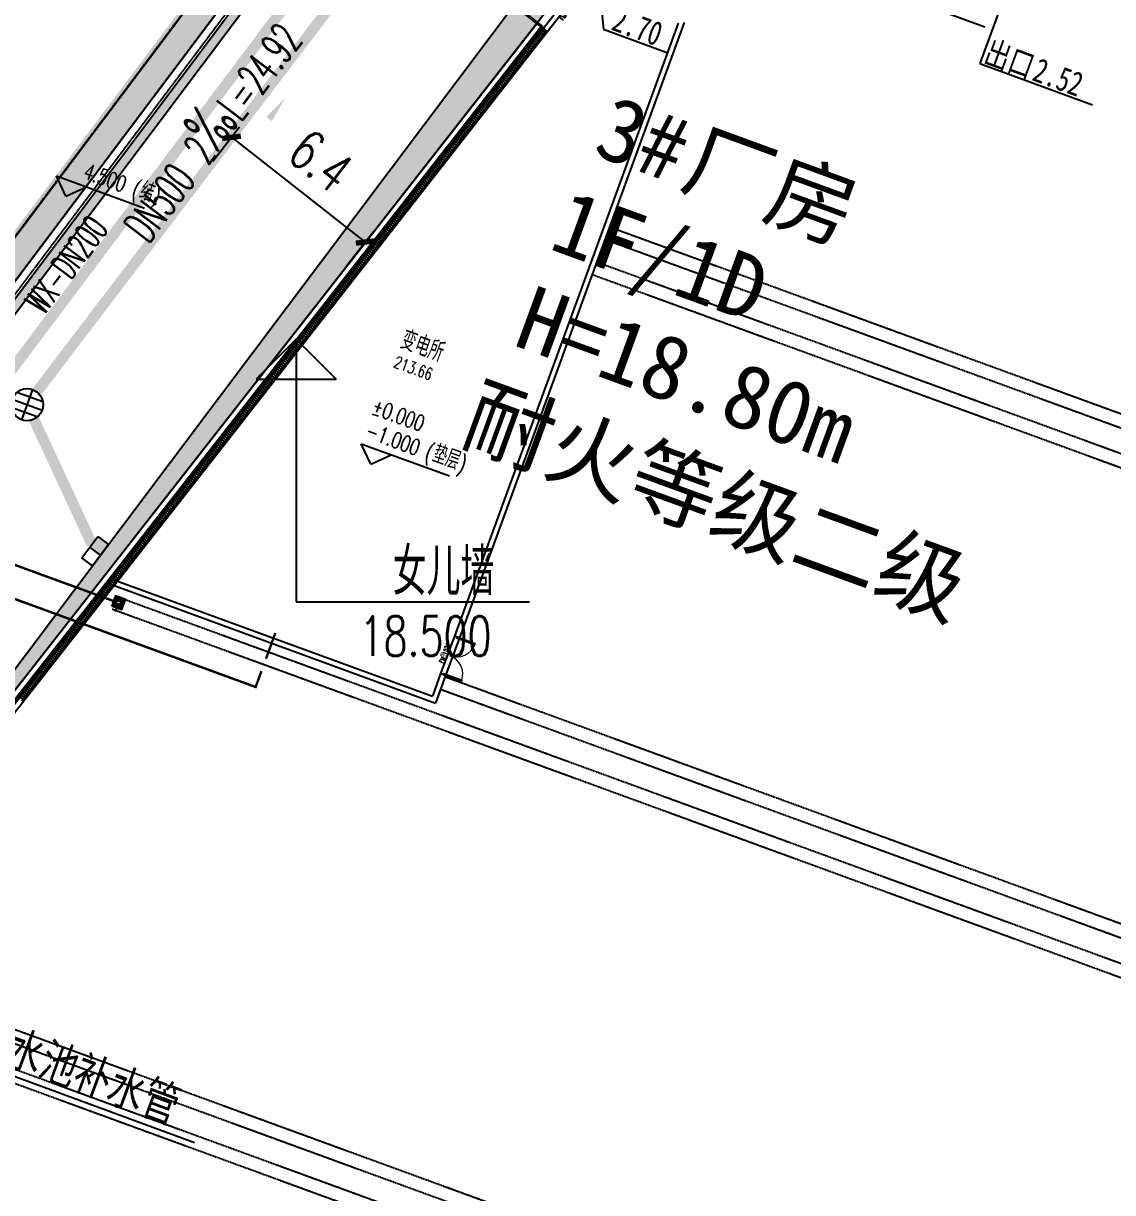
# Model space of a CAD drawing. Extents: x -111898 to 889894, y -2 to 1194865.
# Drawn here: x 492134 to 532958, y 818971 to 862792 of the extents above; entities that cross this region are included whole.
import ezdxf

# ---------------------------------------------------------------- set-up
doc = ezdxf.new("R2010")
doc.units = 0
doc.header["$LTSCALE"] = 10
doc.header["$MEASUREMENT"] = 0
for name, pattern in [('10平面$0$DASH', [0.35, 0.25, -0.1]), ('CENTER', [50.8, 31.75, -6.35, 6.35, -6.35]), ('DASH', [0.35, 0.25, -0.1])]:
    doc.linetypes.add(name, pattern=pattern)
doc.layers.get('Defpoints').update_dxf_attribs({"color": 210})
for name, color, linetype in [('0-WALL', 252, 'Continuous'), ('1-单体雨水', 131, 'Continuous'), ('10平面$0$10平面$0$WINDOW_TEXT', 7, 'Continuous'), ('10平面$0$99平面图例外参$0$A-HATCH-2', 251, 'Continuous'), ('10平面$0$A-LIN-V', 9, 'Continuous'), ('DIM_雨水', 4, 'Continuous'), ('Gps-ZF雨水', 4, 'TG_Y'), ('TEXT_消防', 1, 'Continuous'), ('TEXT_给水', 3, 'Continuous'), ('TEXT_雨水', 4, 'Continuous'), ('TWT_雨水口', 4, 'Continuous'), ('WALL', 252, 'Continuous'), ('WELL_雨水', 4, 'Continuous'), ('污水标高', 2, 'Continuous')]:
    doc.layers.add(name, color=color, linetype=linetype)
doc.layers.add('GPS-ZF消防', color=1, linetype='TG_X', lineweight=60)
doc.layers.add('LG-ZF雨水', color=4, linetype='Continuous', lineweight=60)
doc.styles.add('-宋体', font='', dxfattribs={"width": 0.75})
doc.styles.add('10平面$0$10平面$0$_TCH_WINDOW', font='SIMPLEX', dxfattribs={"height": 3.5, "bigfont": 'GBCBIG'})
doc.styles.add('10平面$0$A-AREA', font='SIMPLEX', dxfattribs={"bigfont": 'GBCBIG'})
doc.styles.add('10平面$0$A-STANDARD', font='SIMPLEX', dxfattribs={"bigfont": 'GBCBIG'})
doc.styles.add('_TCH_DIM_T3', font='SIMPLEX', dxfattribs={"width": 0.705882, "bigfont": 'GBCBIG'})
doc.styles.add('_TWT_PIPEDN', font='SIMPLEX', dxfattribs={"width": 0.6, "height": 3, "bigfont": 'HZTXT'})
doc.styles.add('A-STANDARD', font='SIMPLEX', dxfattribs={"bigfont": 'GBCBIG'})
doc.styles.add('TG_LINETYPE', font='SIMPLEX', dxfattribs={"width": 0.8, "height": 3.5, "bigfont": 'HZTXT'})
doc.styles.add('黑体', font='', dxfattribs={"height": 12})
doc.styles.get('-宋体').set_extended_font_data('SimSun')
doc.styles.get('黑体').set_extended_font_data('SimHei')
doc.linetypes.add('TG_WX', pattern='A,3,-0.6,["WX",TG_LINETYPE,S=0.1,R=0,X=-0.52,Y=-0.15],0', length=3.6)
doc.linetypes.add('TG_X', pattern='A,5,-0.3,["X",TG_LINETYPE,S=0.1,R=0,X=-0.23,Y=-0.15],0', length=5.3)
doc.linetypes.add('TG_Y', pattern='A,2,-0.3,["Y",TG_LINETYPE,S=0.1,R=0,X=-0.25,Y=-0.15],0', length=2.3)
doc.dimstyles.new('_TCH_ARCH&&500', dxfattribs={"dimtxt": 1487.5, "dimasz": 500, "dimexe": 500, "dimexo": 500, "dimgap": 631.25, "dimtad": 1, "dimdec": 1, "dimlfac": 0.001, "dimzin": 0, "dimdsep": 46, "dimtxsty": '_TCH_DIM_T3', "dimblk": 'ARCHTICK', "dimcen": 0.09, "dimclrt": 7, "dimazin": 2, "dimtfac": 1, "dimtdec": 1, "dimtix": 1, "dimtmove": 2, "dimatfit": 3, "dimfxl": 0, "dimtolj": 1, "dimtzin": 0, "dimarcsym": 0})
pattern_1 = [(359.79974, (-824318.4, 704905.5), (1605.5824, 1594.398), [240, -48, 64, -48, 240, -960]), (359.79974, (-824398.3, 704953.8), (1605.5824, 1594.398), [160, -120, 240, -120, 160, -800]), (359.79974, (-823836, 705591.9), (1605.5824, 1594.398), [200, -80, 200, -1120]), (359.79974, (-824634.9, 705914.7), (1605.5824, 1594.398), [80, -160, 80, -1280]), (89.79974, (-824474.9, 705914.1), (-1594.398, 1605.5824), [144, -1456]), (89.79974, (-823998.3, 704952.4), (-1594.398, 1605.5824), [160, -1440]), (89.79974, (-823596, 705591), (-1594.398, 1605.5824), [160, -1440]), (44.79974, (-823790.3, 704935.7), (5.5922, 1599.9902), [160, -2102.7417]), (134.79974, (-824206.3, 704937.2), (-1599.9902, 5.5922), [160, -2102.7417]), (63.23469, (-823838.3, 704943.9), (5.5922, 1599.99023), [160, -3417.7088]), (75.7635, (-823918.27, 704952.15), (5.59221, 1599.99023), [160, -6436.969]), (75.7635, (-823516.03, 705590.75), (5.59221, 1599.99023), [128, -6468.969]), (75.7635, (-824442.9, 705914), (5.59221, 1599.99023), [112, -6484.969]), (103.835987, (-824078.27, 704952.7), (5.59221, 1599.99023), [160, -6436.969]), (103.835987, (-823676.03, 705591.3), (5.59221, 1599.99023), [128, -6468.969]), (103.835987, (-824506.9, 705914.2), (5.59221, 1599.99023), [112, -6484.969]), (116.364795, (-824158.3, 704945), (5.5922, 1599.99023), [160, -3417.7069])]

# ---------------------------------------------------------------- blocks, each defined once
blk = doc.blocks.new('10平面$0$10平面$0$$DorLib2D$00000002')
for p, q in [((-0.5, 0), (-0.5, 0.4875)), ((-0.475, 0.4875), (-0.5, 0.4875)), ((-0.475, 0), (-0.475, 0.4875)), ((0.475, 0), (0.475, 0.4875)), ((0.475, 0.4875), (0.5, 0.4875)), ((0.5, 0), (0.5, 0.4875)), ((-0.5, 0), (-0.475, 0)), ((0.5, 0), (0.475, 0))]:
    blk.add_line(p, q)
at = {"lineweight": 13}
for centre, start, end in [((-0.4875, 0), 0, 88.53072), ((0.4875, 0), 91.46928, 180)]:
    blk.add_arc(centre, 0.4875, start, end, dxfattribs=at)
blk = doc.blocks.new('10平面$0$99平面图例外参$0$$LinePat$填挖边坡')
at = {"color": 0}
for p, q in [((0, 0), (0, -1500)), ((300, 0), (300, -600))]:
    blk.add_line(p, q, dxfattribs=at)
at = {"layer": 'Defpoints', "color": 0}
blk.add_point((600, 0), dxfattribs=at)
blk = doc.blocks.new('$TwtSys$00000424')
for p, q in [((-500, 250), (500, 250)), ((-500, -250), (-500, 250)), ((0, -250), (0, 250)), ((500, 250), (500, -250)), ((500, -250), (-500, -250))]:
    blk.add_line(p, q)
blk.add_solid([(0, 250), (500, 250), (0, -250), (500, -250)])
blk = doc.blocks.new('$TWTSYS$00000375')
for p, q in [((0, 0.5, 0), (0, -0.5, 0)), ((-0.5, 0, 0), (0.5, 0, 0)), ((0.433, 0.25, 0), (-0.433, 0.25, 0)), ((0.433, -0.25, 0), (-0.433, -0.25, 0))]:
    blk.add_line(p, q)
blk.add_circle((0, 0, 0), 0.5)
blk = doc.blocks.new('_ArchTick')
at = {"color": 0, "linetype": 'ByBlock', "const_width": 0.4}
blk.add_lwpolyline([(-0.5, -0.5), (0.5, 0.5)], dxfattribs=at)
blk = doc.blocks.new('*D8445')
at = {"layer": 'Defpoints', "color": 0, "transparency": 16777216}
for p in [(498923, 857233), (504948, 854597), (503939, 853308)]:
    blk.add_point(p, dxfattribs=at)
at = {"layer": '污水标高', "color": 0, "lineweight": -2, "transparency": 16777216}
for p, q in [((499231, 857627), (500240, 858916)), ((499932, 858522), (504948, 854597)), ((504247, 853701), (505256, 854991))]:
    blk.add_line(p, q, dxfattribs=at)
at = {"layer": '污水标高', "color": 0, "lineweight": -2, "transparency": 16777216, "xscale": 500, "yscale": 500, "zscale": 500}
for p, rotation in [((499932, 858522), 141.9534087689729), ((504948, 854597), 321.9534087689729)]:
    blk.add_blockref('_ArchTick', p, dxfattribs=dict(at, rotation=rotation))
at = {"layer": '污水标高', "color": 7, "transparency": 16777216, "insert": (503288, 857642), "char_height": 1487.5, "attachment_point": 5, "rotation": 321.9534, "style": '_TCH_DIM_T3'}
blk.add_mtext('\\A1;6.4', dxfattribs=at)

msp = doc.modelspace()

# ---------------------------------------------------------------- hatches: boundary and pattern name
at = {"layer": '0-WALL'}
h = msp.add_hatch(dxfattribs=at)
h.set_pattern_fill('草坪或沼泽', color=8, scale=400, angle=-0.200257)
h.set_pattern_definition(pattern_1)
h.paths.add_polyline_path([(696130.98, 804098.61), (669562.33, 731379.54), (607880.43, 745535.24), (522571.73, 770781.34), (445339.53, 792957.04), (609790.27, 1011755.57), (618487.23, 1023194.24), (653205.56, 1069507.99), (721439.16, 1038957.87), (738262.84, 1027590.63), (761400.89, 1017231.07), (768403.04, 1001909.04), (737294.43, 916764), (736355.16, 917107.18), (742257.75, 933262.65), (741788.31, 933434.17), (745346.31, 941716.12), (767322.91, 1001866.69), (760648.1, 1016472.46), (737774.94, 1026713.42), (720951.27, 1038080.66), (653526.34, 1068268.72), (619285.33, 1022591.71), (610587.99, 1011152.54), (447011.62, 793517.34), (522851.61, 771741.38), (608134.4, 746502.95), (668925.9, 732551.6), (695191.71, 804441.78)])
h.paths.add_polyline_path([(702359.45, 821146.08), (701420.18, 821489.25), (703324.3, 826702.56), (702855.23, 826873.89), (706411.93, 835156.24), (730109.53, 900012.74), (731048.81, 899669.57)])
h = msp.add_hatch(dxfattribs=at)
h.set_pattern_fill('草坪或沼泽', color=8, scale=400, angle=-0.200257)
h.set_pattern_definition([(359.79974, (-824318.4, 704905.5), (1605.5824, 1594.398), [240, -48, 64, -48, 240, -960]), (359.79974, (-824398.3, 704953.8), (1605.5824, 1594.398), [160, -120, 240, -120, 160, -800]), (359.79974, (-823836, 705591.9), (1605.5824, 1594.398), [200, -80, 200, -1120]), (359.79974, (-824634.9, 705914.7), (1605.5824, 1594.398), [80, -160, 80, -1280]), (89.79974, (-824474.9, 705914.1), (-1594.398, 1605.5824), [144, -1456]), (89.79974, (-823998.3, 704952.4), (-1594.398, 1605.5824), [160, -1440]), (89.79974, (-823596, 705591), (-1594.398, 1605.5824), [160, -1440]), (44.79974, (-823790.3, 704935.7), (5.5922, 1599.9902), [160, -2102.7417]), (134.79974, (-824206.3, 704937.2), (-1599.9902, 5.5922), [160, -2102.7417]), (63.23469, (-823838.3, 704943.9), (5.5922, 1599.99023), [160, -3417.7088]), (75.7635, (-823918.27, 704952.15), (5.59221, 1599.99023), [160, -6436.969]), (75.7635, (-823516.03, 705590.75), (5.59221, 1599.99023), [128, -6468.969]), (75.7635, (-824442.9, 705914), (5.59221, 1599.99023), [112, -6484.969]), (103.835987, (-824078.27, 704952.7), (5.59221, 1599.99023), [160, -6436.969]), (103.835987, (-823676.03, 705591.3), (5.59221, 1599.99023), [128, -6468.969]), (103.835987, (-824506.9, 705914.2), (5.59221, 1599.99023), [112, -6484.969]), (116.364795, (-824158.3, 704945), (5.5922, 1599.99023), [160, -3417.7069])])
edge = h.paths.add_edge_path()
edge.add_line((741503.08, 933538.38), (741712.87, 934018.57))
edge.add_line((741712.87, 934018.57), (745060.96, 941812.89))
edge.add_line((745060.96, 941812.89), (766890.86, 1001849.76))
edge.add_line((766890.86, 1001849.76), (760346.98, 1016169.02))
edge.add_line((760346.98, 1016169.02), (737579.78, 1026362.54))
edge.add_line((737579.78, 1026362.54), (720756.11, 1037729.77))
edge.add_line((720756.11, 1037729.77), (653654.65, 1067773.01))
edge.add_line((653654.65, 1067773.01), (467795.25, 820503.81))
edge.add_line((467795.25, 820503.81), (468143.58, 820404.89))
edge.add_line((468143.58, 820404.89), (647181.92, 1058601.18))
edge.add_line((647181.92, 1058601.18), (648464.56, 1058132.56))
edge.add_line((648464.56, 1058132.56), (650350.23, 1063296.8))
edge.add_line((650350.23, 1063296.8), (720796.15, 1037558.69))
edge.add_line((720796.15, 1037558.69), (718909.6, 1032395.07))
edge.add_line((718909.6, 1032395.07), (725484.49, 1029992.9))
edge.add_line((725484.49, 1029992.9), (726513.26, 1032808.65))
edge.add_line((726513.26, 1032808.65), (729331.07, 1031779.14))
edge.add_line((729331.07, 1031779.14), (728302.36, 1028963.46))
edge.add_line((728302.36, 1028963.46), (747084.56, 1022101.19))
edge.add_line((747084.56, 1022101.19), (755217.14, 1018452.95))
edge.add_arc((743028.5, 1006160.87), 17310.64, -14.619994, 45.242091, ccw=False)
edge.add_line((759778.64, 1001791.54), (760685.99, 1001458.08))
edge.add_line((760685.99, 1001458.08), (765094.65, 999847.31))
edge.add_line((765094.65, 999847.31), (740941.69, 933744.02))
edge.add_line((740941.69, 933744.02), (741503.08, 933538.38))
h = msp.add_hatch(dxfattribs=at)
h.set_pattern_fill('草坪或沼泽', color=8, scale=400, angle=-0.200257)
h.set_pattern_definition(pattern_1)
edge = h.paths.add_edge_path()
edge.add_line((481602.82, 821580.08), (483786.52, 827556.92))
edge.add_line((483786.52, 827556.92), (518798.61, 872295.32))
edge.add_line((518798.61, 872295.32), (549575.85, 861050.56))
edge.add_arc((546758.03, 862080.06), 3000, -20.069895, 67.412854)
edge.add_line((547910.29, 864849.95), (526186.22, 872786.84))
edge.add_arc((523125.16, 862708.1), 10533.33, 73.105702, 142.068996)
edge.add_line((514816.98, 869183.07), (499440.78, 848728.63))
edge.add_line((499440.78, 848728.63), (479588.08, 822316.18))
edge.add_line((479588.08, 822316.18), (481602.82, 821580.08))
at = {"layer": '1-单体雨水'}
msp.add_hatch(color=256, dxfattribs=at).paths.add_polyline_path([(500839.4, 837920.95), (500823.96, 837878.69), (500866.22, 837863.24)])
at = {"layer": 'Gps-ZF雨水'}
msp.add_hatch(color=256, dxfattribs=at).paths.add_polyline_path([(500839.4, 837920.95), (500881.67, 837905.51), (500866.22, 837863.24)])

# ---------------------------------------------------------------- linework, layer by layer
at = {"layer": '0-WALL'}
for p, q in [((653654.65, 1067773.01), (467795.25, 820503.81)), ((468143.58, 820404.89), (647181.92, 1058601.18)), ((502361.7, 850962.77), (500861.7, 849462.77)), ((502361.7, 850962.77), (503861.7, 849462.77)), ((502361.7, 850962.77), (502361.7, 841115.44)), ((500861.7, 849462.77), (503861.7, 849462.77)), ((502361.7, 841115.44), (511103.91, 841115.44))]:
    msp.add_line(p, q, dxfattribs=at)
at = {"layer": '0-WALL', "color": 1, "linetype": 'DASH', "ltscale": 3, "const_width": 300}
msp.add_lwpolyline([(768403.04, 1001909.04), (761400.89, 1017231.07), (738262.84, 1027590.63), (721439.16, 1038957.87), (653205.56, 1069507.99), (618487.23, 1023194.24), (609790.27, 1011755.57), (445339.53, 792957.04), (522571.73, 770781.34), (607880.43, 745535.24), (669562.33, 731379.54)], close=True, dxfattribs=at)
at = {"layer": '0-WALL', "linetype": 'CENTER', "ltscale": 0.2}
msp.add_lwpolyline([(768403.04, 1001909.04), (761400.89, 1017231.07), (738262.84, 1027590.63), (721439.16, 1038957.87), (653205.56, 1069507.99), (618487.23, 1023194.24), (609790.27, 1011755.57), (445339.53, 792957.04), (522571.73, 770781.34), (607880.43, 745535.24), (669562.33, 731379.54)], close=True, dxfattribs=at)
at = {"layer": '0-WALL', "linetype": 'DASH'}
for points in [[(691451.01, 794203.39), (668925.9, 732551.6), (608134.4, 746502.95), (522851.61, 771741.38), (447011.62, 793517.34), (610587.99, 1011152.54), (619285.33, 1022591.71), (653526.34, 1068268.72), (720951.27, 1038080.66), (737774.94, 1026713.42), (755564.15, 1018748.69), (760648.1, 1016472.46), (767322.91, 1001866.69), (745344.86, 941712.2), (741785.02, 933426.51)], [(691169.23, 794306.34), (668734.97, 732903.21), (608210.59, 746793.26), (522935.58, 772029.4), (447513.25, 793685.43), (610827.31, 1010971.63), (619524.76, 1022410.95), (653622.57, 1067896.93), (720804.9, 1037817.49), (737628.57, 1026450.26), (755441.56, 1018474.88), (760422.26, 1016244.88), (766998.88, 1001853.99), (745065.93, 941822.97), (741509.38, 933544.93)]]:
    msp.add_lwpolyline(points, dxfattribs=at)
at = {"layer": '0-WALL'}
for points in [[(607880.43, 745535.24), (522571.73, 770781.34), (445339.53, 792957.04), (609790.27, 1011755.57)], [(610587.99, 1011152.54), (447011.62, 793517.34), (522851.61, 771741.38), (608134.4, 746502.95)]]:
    msp.add_lwpolyline(points, dxfattribs=at)
msp.add_lwpolyline([(481602.82, 821580.08), (483786.52, 827556.92), (518798.61, 872295.32), (549575.85, 861050.56, 0.40140327), (547910.29, 864849.95), (526186.22, 872786.84, 0.31033266), (514816.98, 869183.07), (499440.78, 848728.63), (479588.08, 822316.18)], format="xyb", close=True, dxfattribs=at)
at = {"layer": '1-单体雨水', "const_width": 90}
for points in [[(495558.61, 841127.93), (488594.04, 843672.5)], [(500839.4, 837920.95), (489086.57, 842214.97)]]:
    msp.add_lwpolyline(points, dxfattribs=at)
at = {"layer": '10平面$0$A-LIN-V', "color": 8}
msp.add_line((484211.86, 827264.09), (511770.36, 862478.33), dxfattribs=at)
at = {"layer": 'Defpoints', "color": 7}
msp.add_lwpolyline([(495443.01, 840957.23), (495818.72, 840819.96), (495955.99, 841195.67), (495580.28, 841332.94)], close=True, dxfattribs=at)
at = {"layer": 'DIM_雨水'}
msp.add_lwpolyline([(500102.26, 857576.44, 0, 0, 0), (501949.66, 860004.43, 0, 266.67, 0), (501344.14, 859208.6, 0, 0, 0)], format="xyseb", dxfattribs=at)
at = {"layer": 'GPS-ZF消防', "linetype": 'TG_WX', "ltscale": 0.1, "const_width": 400}
msp.add_lwpolyline([(480552.68, 834979.92), (511073.01, 875584.48)], dxfattribs=at)
at = {"layer": 'Gps-ZF雨水', "ltscale": 0.1}
for points, const_width in [([(492636.2, 848979.18), (507006.31, 867844.76)], 400), ([(494707.49, 843263.53), (492525.54, 847957.79)], 400), ([(495648.02, 840935.56), (495579.39, 840747.71)], 90), ([(501225.1, 838976.61), (501577.25, 839940.48)], 90), ([(500839.4, 837920.95), (501056.6, 838515.44)], 90)]:
    msp.add_lwpolyline(points, dxfattribs=dict(at, const_width=const_width))
at = {"layer": 'LG-ZF雨水'}
for radius in [150, 120]:
    msp.add_circle((495699.5, 841076.45), radius, dxfattribs=at)
at = {"layer": 'TEXT_给水'}
msp.add_line((498543.76, 820840.87), (486154.08, 825393.68), dxfattribs=at)
at = {"layer": 'WALL', "color": 8}
for p, q in [((511612.53, 862601.17), (512845.14, 864176.19)), ((511770.03, 862477.91), (513055.04, 864119.88)), ((510998.14, 863082.66), (511770.36, 862478.33)), ((495307.05, 841928.29), (511534.1, 862663.21)), ((495333.3, 841907.75), (511560.35, 862642.66)), ((495359.55, 841887.2), (511586.6, 862622.12)), ((495385.8, 841866.66), (511612.85, 862601.58)), ((516677.15, 862796.5), (508286.58, 839831.29)), ((516899.32, 862821.8), (508474.44, 839762.66)), ((493728.91, 856310.18), (493371.25, 857079.65)), ((493371.25, 857079.65), (496677.49, 855871.68)), ((493728.91, 856310.18), (494498.38, 856667.84)), ((505152.83, 846267.57), (504795.17, 847037.04)), ((504795.17, 847037.04), (508101.41, 845829.07)), ((505152.83, 846267.57), (505922.3, 846625.23)), ((483946.36, 827411.61), (495307.05, 841928.29)), ((483975.86, 827395.22), (495333.3, 841907.75)), ((484005.36, 827378.83), (495359.55, 841887.2)), ((484034.86, 827362.44), (495385.8, 841866.66)), ((495460.59, 841962.23), (507462.97, 837577.04)), ((495331.01, 841796.64), (507582.19, 837320.55)), ((508286.58, 839831.29), (507771.82, 838422.39)), ((508474.44, 839762.66), (507959.68, 838353.75)), ((507771.82, 838422.39), (507462.97, 837577.04)), ((507959.68, 838353.75), (507582.19, 837320.55))]:
    msp.add_line(p, q, dxfattribs=at)
at = {"layer": 'WALL', "color": 8, "linetype": '10平面$0$DASH'}
for p, q in [((514102.5, 855166.82), (669927.78, 798234.48)), ((513930.92, 854697.19), (669756.2, 797764.84)), ((513622.03, 853851.75), (669447.31, 796919.4)), ((513450.44, 853382.11), (669275.72, 796449.76)), ((495627.23, 841315.73), (663287.34, 780059.41)), ((495455.64, 840846.1), (663115.75, 779589.78)), ((507942.54, 838306.84), (663767.82, 781374.49)), ((507770.95, 837837.2), (663596.23, 780904.85)), ((484593.88, 827726.91), (657607.85, 764514.5)), ((484422.3, 827257.27), (657436.26, 764044.87)), ((484113.41, 826411.83), (657127.37, 763199.42)), ((483941.82, 825942.19), (656955.78, 762729.79))]:
    msp.add_line(p, q, dxfattribs=at)
at = {"layer": 'WALL', "color": 8}
for points in [[(482924.03, 825196.28), (483786.52, 827556.92), (511375.46, 862787.43), (511600.68, 862611.06)], [(508474.44, 839762.66), (508286.58, 839831.29)], [(507959.68, 838353.75), (507771.82, 838422.39)]]:
    msp.add_lwpolyline(points, dxfattribs=at)
at = {"layer": '污水标高', "color": 2}
for p, q in [((531073.57, 869747.8), (527984.06, 861291.71)), ((513285.16, 868251.83), (513877.57, 862571.05)), ((523942.02, 864215.66), (528168.51, 862665.27)), ((513877.57, 862571.05), (516285.97, 861684.92)), ((527984.06, 861291.71), (532210.56, 859741.32))]:
    msp.add_line(p, q, dxfattribs=at)

# ---------------------------------------------------------------- block references
at = {"layer": '10平面$0$99平面图例外参$0$A-HATCH-2', "color": 8, "xscale": 0.1335601097542633, "yscale": 0.1333333333333333, "zscale": 0.1333333333333333, "rotation": 231.9534248527314}
for p in [(511622.2, 862289), (511671.59, 862352.11), (511720.98, 862415.22), (511770.36, 862478.33), (511276.48, 861847.25), (511325.87, 861910.36), (511375.26, 861973.46), (511424.65, 862036.57), (511474.04, 862099.68), (511523.42, 862162.79), (511572.81, 862225.89), (510930.77, 861405.49), (510980.16, 861468.6), (511029.54, 861531.71), (511078.93, 861594.82), (511128.32, 861657.92), (511177.71, 861721.03), (511227.1, 861784.14), (510585.05, 860963.74), (510634.44, 861026.84), (510683.83, 861089.95), (510733.22, 861153.06), (510782.6, 861216.17), (510831.99, 861279.28), (510881.38, 861342.38), (510288.72, 860585.09), (510338.11, 860648.2), (510387.5, 860711.3), (510436.89, 860774.41), (510486.28, 860837.52), (510535.66, 860900.63), (509943.01, 860143.33), (509992.4, 860206.44), (510041.78, 860269.55), (510091.17, 860332.66), (510140.56, 860395.76), (510189.95, 860458.87), (510239.34, 860521.98), (509597.29, 859701.58), (509646.68, 859764.68), (509696.07, 859827.79), (509745.46, 859890.9), (509794.84, 859954.01), (509844.23, 860017.12), (509893.62, 860080.22), (509251.58, 859259.82), (509300.96, 859322.93), (509350.35, 859386.04), (509399.74, 859449.14), (509449.13, 859512.25), (509498.52, 859575.36), (509547.9, 859638.47), (508905.86, 858818.07), (508955.25, 858881.17), (509004.64, 858944.28), (509054.02, 859007.39), (509103.41, 859070.5), (509152.8, 859133.61), (509202.19, 859196.71), (508560.14, 858376.31), (508609.53, 858439.42), (508658.92, 858502.53), (508708.31, 858565.63), (508757.7, 858628.74), (508807.08, 858691.85), (508856.47, 858754.96), (508214.43, 857934.55), (508263.82, 857997.66), (508313.2, 858060.77), (508362.59, 858123.88), (508411.98, 858186.99), (508461.37, 858250.09), (508510.76, 858313.2), (507868.71, 857492.8), (507918.1, 857555.91), (507967.49, 857619.01), (508016.88, 857682.12), (508066.26, 857745.23), (508115.65, 857808.34), (508165.04, 857871.45), (507523, 857051.04), (507572.38, 857114.15), (507621.77, 857177.26), (507671.16, 857240.37), (507720.55, 857303.47), (507769.94, 857366.58), (507819.32, 857429.69), (507177.28, 856609.29), (507226.67, 856672.39), (507276.06, 856735.5), (507325.44, 856798.61), (507374.83, 856861.72), (507424.22, 856924.83), (507473.61, 856987.93), (506831.56, 856167.53), (506880.95, 856230.64), (506930.34, 856293.75), (506979.73, 856356.86), (507029.12, 856419.96), (507078.5, 856483.07), (507127.89, 856546.18), (506485.85, 855725.78), (506535.24, 855788.88), (506584.62, 855851.99), (506634.01, 855915.1), (506683.4, 855978.21), (506732.79, 856041.32), (506782.18, 856104.42), (506140.13, 855284.02), (506189.52, 855347.13), (506238.91, 855410.24), (506288.3, 855473.34), (506337.68, 855536.45), (506387.07, 855599.56), (506436.46, 855662.67), (505794.42, 854842.26), (505843.8, 854905.37), (505893.19, 854968.48), (505942.58, 855031.59), (505991.97, 855094.7), (506041.36, 855157.8), (506090.74, 855220.91), (505448.7, 854400.51), (505498.09, 854463.62), (505547.48, 854526.72), (505596.86, 854589.83), (505646.25, 854652.94), (505695.64, 854716.05), (505745.03, 854779.16), (505102.98, 853958.75), (505152.37, 854021.86), (505201.76, 854084.97), (505251.15, 854148.08), (505300.54, 854211.18), (505349.92, 854274.29), (505399.31, 854337.4), (504757.27, 853517), (504806.66, 853580.11), (504856.04, 853643.21), (504905.43, 853706.32), (504954.82, 853769.43), (505004.21, 853832.54), (505053.6, 853895.64), (504411.55, 853075.24), (504460.94, 853138.35), (504510.33, 853201.46), (504559.72, 853264.57), (504609.1, 853327.67), (504658.49, 853390.78), (504707.88, 853453.89), (504115.22, 852696.59), (504164.61, 852759.7), (504214, 852822.81), (504263.39, 852885.92), (504312.78, 852949.03), (504362.16, 853012.13), (503769.51, 852254.84), (503818.89, 852317.95), (503868.28, 852381.05), (503917.67, 852444.16), (503967.06, 852507.27), (504016.45, 852570.38), (504065.83, 852633.49), (503423.79, 851813.08), (503473.18, 851876.19), (503522.57, 851939.3), (503571.95, 852002.41), (503621.34, 852065.51), (503670.73, 852128.62), (503720.12, 852191.73), (503078.07, 851371.33), (503127.46, 851434.43), (503176.85, 851497.54), (503226.24, 851560.65), (503275.63, 851623.76), (503325.01, 851686.87), (503374.4, 851749.97), (502732.36, 850929.57), (502781.75, 850992.68), (502831.13, 851055.79), (502880.52, 851118.89), (502929.91, 851182), (502979.3, 851245.11), (503028.69, 851308.22), (502386.64, 850487.82), (502436.03, 850550.92), (502485.42, 850614.03), (502534.81, 850677.14), (502584.19, 850740.25), (502633.58, 850803.35), (502682.97, 850866.46), (502040.93, 850046.06), (502090.31, 850109.17), (502139.7, 850172.28), (502189.09, 850235.38), (502238.48, 850298.49), (502287.87, 850361.6), (502337.25, 850424.71), (501695.21, 849604.3), (501744.6, 849667.41), (501793.99, 849730.52), (501843.37, 849793.63), (501892.76, 849856.74), (501942.15, 849919.84), (501991.54, 849982.95), (501349.49, 849162.55), (501398.88, 849225.66), (501448.27, 849288.76), (501497.66, 849351.87), (501547.05, 849414.98), (501596.43, 849478.09), (501645.82, 849541.2), (501003.78, 848720.79), (501053.17, 848783.9), (501102.55, 848847.01), (501151.94, 848910.12), (501201.33, 848973.22), (501250.72, 849036.33), (501300.11, 849099.44), (500658.06, 848279.04), (500707.45, 848342.14), (500756.84, 848405.25), (500806.23, 848468.36), (500855.61, 848531.47), (500905, 848594.58), (500954.39, 848657.68), (500312.35, 847837.28), (500361.73, 847900.39), (500411.12, 847963.5), (500460.51, 848026.6), (500509.9, 848089.71), (500559.29, 848152.82), (500608.67, 848215.93), (499966.63, 847395.53), (500016.02, 847458.63), (500065.41, 847521.74), (500114.79, 847584.85), (500164.18, 847647.96), (500213.57, 847711.07), (500262.96, 847774.17), (499620.91, 846953.77), (499670.3, 847016.88), (499719.69, 847079.99), (499769.08, 847143.09), (499818.47, 847206.2), (499867.85, 847269.31), (499917.24, 847332.42), (499275.2, 846512.01), (499324.59, 846575.12), (499373.97, 846638.23), (499423.36, 846701.34), (499472.75, 846764.45), (499522.14, 846827.55), (499571.53, 846890.66), (498929.48, 846070.26), (498978.87, 846133.37), (499028.26, 846196.47), (499077.65, 846259.58), (499127.03, 846322.69), (499176.42, 846385.8), (499225.81, 846448.91), (498583.77, 845628.5), (498633.15, 845691.61), (498682.54, 845754.72), (498731.93, 845817.83), (498781.32, 845880.93), (498830.71, 845944.04), (498880.09, 846007.15), (498238.05, 845186.75), (498287.44, 845249.85), (498336.83, 845312.96), (498386.21, 845376.07), (498435.6, 845439.18), (498484.99, 845502.29), (498534.38, 845565.39), (497941.72, 844808.1), (497991.11, 844871.21), (498040.5, 844934.32), (498089.89, 844997.42), (498139.27, 845060.53), (498188.66, 845123.64), (497596.01, 844366.34), (497645.39, 844429.45), (497694.78, 844492.56), (497744.17, 844555.67), (497793.56, 844618.78), (497842.95, 844681.88), (497892.33, 844744.99), (497250.29, 843924.59), (497299.68, 843987.7), (497349.07, 844050.8), (497398.45, 844113.91), (497447.84, 844177.02), (497497.23, 844240.13), (497546.62, 844303.24), (496904.57, 843482.83), (496953.96, 843545.94), (497003.35, 843609.05), (497052.74, 843672.16), (497102.13, 843735.26), (497151.51, 843798.37), (497200.9, 843861.48), (496558.86, 843041.08), (496608.25, 843104.18), (496657.63, 843167.29), (496707.02, 843230.4), (496756.41, 843293.51), (496805.8, 843356.62), (496855.19, 843419.72), (496213.14, 842599.32), (496262.53, 842662.43), (496311.92, 842725.54), (496361.31, 842788.64), (496410.69, 842851.75), (496460.08, 842914.86), (496509.47, 842977.97), (495867.43, 842157.57), (495916.81, 842220.67), (495966.2, 842283.78), (496015.59, 842346.89), (496064.98, 842410), (496114.37, 842473.1), (496163.75, 842536.21), (495521.71, 841715.81), (495571.1, 841778.92), (495620.49, 841842.03), (495669.87, 841905.13), (495719.26, 841968.24), (495768.65, 842031.35), (495818.04, 842094.46), (495175.99, 841274.05), (495225.38, 841337.16), (495274.77, 841400.27), (495324.16, 841463.38), (495373.55, 841526.49), (495422.93, 841589.59), (495472.32, 841652.7), (494830.28, 840832.3), (494879.67, 840895.41), (494929.05, 840958.51), (494978.44, 841021.62), (495027.83, 841084.73), (495077.22, 841147.84), (495126.61, 841210.95), (494484.56, 840390.54), (494533.95, 840453.65), (494583.34, 840516.76), (494632.73, 840579.87), (494682.11, 840642.97), (494731.5, 840706.08), (494780.89, 840769.19), (494138.85, 839948.79), (494188.23, 840011.89), (494237.62, 840075), (494287.01, 840138.11), (494336.4, 840201.22), (494385.79, 840264.33), (494435.17, 840327.43), (493793.13, 839507.03), (493842.52, 839570.14), (493891.91, 839633.25), (493941.29, 839696.35), (493990.68, 839759.46), (494040.07, 839822.57), (494089.46, 839885.68), (493447.41, 839065.28), (493496.8, 839128.38), (493546.19, 839191.49), (493595.58, 839254.6), (493644.97, 839317.71), (493694.35, 839380.82), (493743.74, 839443.92), (493101.7, 838623.52), (493151.09, 838686.63), (493200.47, 838749.74), (493249.86, 838812.84), (493299.25, 838875.95), (493348.64, 838939.06), (493398.03, 839002.17), (492755.98, 838181.76), (492805.37, 838244.87), (492854.76, 838307.98), (492904.15, 838371.09), (492953.53, 838434.2), (493002.92, 838497.3), (493052.31, 838560.41), (492410.27, 837740.01), (492459.65, 837803.12), (492509.04, 837866.22), (492558.43, 837929.33), (492607.82, 837992.44), (492657.21, 838055.55), (492706.59, 838118.66), (492163.33, 837424.47), (492212.71, 837487.58), (492262.1, 837550.68), (492311.49, 837613.79), (492360.88, 837676.9)]:
    msp.add_blockref('10平面$0$99平面图例外参$0$$LinePat$填挖边坡', p, dxfattribs=at)
at = {"layer": 'TWT_雨水口', "rotation": 53.06993780917369}
msp.add_blockref('$TwtSys$00000424', (494827, 843006.44), dxfattribs=at)
at = {"layer": 'WALL', "color": 8}
ref = msp.add_blockref('10平面$0$10平面$0$$DorLib2D$00000002', (512189.78, 863419.9), dxfattribs=dict(at, xscale=-2000, yscale=2000, zscale=100, rotation=51.9534248527309))
ref.add_attrib('A0', 'FM', (512361.64, 862892.9), dxfattribs={"layer": '10平面$0$10平面$0$WINDOW_TEXT', "height": 148.75, "rotation": 51.953392, "style": '10平面$0$10平面$0$_TCH_WINDOW', "width": 0.705882})
ref.add_attrib('A1', '甲', (512491.07, 863058.28), dxfattribs={"layer": '10平面$0$10平面$0$WINDOW_TEXT', "height": 176.3, "rotation": 51.953392, "style": '10平面$0$10平面$0$_TCH_WINDOW'})
ref.add_attrib('A2', '2024', (512570.16, 863159.34), dxfattribs={"layer": '10平面$0$10平面$0$WINDOW_TEXT', "height": 148.75, "rotation": 51.953392, "style": '10平面$0$10平面$0$_TCH_WINDOW', "width": 0.705882})
ref = msp.add_blockref('10平面$0$10平面$0$$DorLib2D$00000002', (508123.13, 839092.52), dxfattribs=dict(at, xscale=1500, yscale=1500, zscale=200, rotation=249.9297114322998))
ref.add_attrib('A0', 'FM', (507858.98, 838806.64), dxfattribs={"layer": '10平面$0$10平面$0$WINDOW_TEXT', "height": 148.75, "rotation": 69.929848, "style": '10平面$0$10平面$0$_TCH_WINDOW', "width": 0.705882})
ref.add_attrib('A1', '甲', (507931.05, 839003.89), dxfattribs={"layer": '10平面$0$10平面$0$WINDOW_TEXT', "height": 176.3, "rotation": 69.929848, "style": '10平面$0$10平面$0$_TCH_WINDOW'})
ref.add_attrib('A2', '1524', (507975.09, 839124.43), dxfattribs={"layer": '10平面$0$10平面$0$WINDOW_TEXT', "height": 148.75, "rotation": 69.929848, "style": '10平面$0$10平面$0$_TCH_WINDOW', "width": 0.705882})
at = {"layer": 'WELL_雨水', "xscale": 1200, "yscale": 1200, "zscale": 1200, "rotation": 339.79974336667}
msp.add_blockref('$TWTSYS$00000375', (492272.63, 848501.88), dxfattribs=at)

# ---------------------------------------------------------------- texts
at = {"layer": '0-WALL', "style": '黑体'}
for s, p in [('3#', (513415.98, 857899.44)), ('厂房', (516666.75, 856711.74)), ('1F/1D', (511763.22, 854365.96)), ('H=18.80m', (510432.59, 850753.22)), ('耐火等级二级', (508436.23, 847134.49))]:
    msp.add_text(s, height=2406.438, rotation=339.929711, dxfattribs=at).set_placement(p)
at = {"layer": '0-WALL', "color": 7, "style": 'A-STANDARD'}
msp.add_text('女儿墙', height=1762.963, dxfattribs=at).set_placement((505978.65, 841359.95))
at = {"layer": '0-WALL', "color": 7, "style": 'A-STANDARD', "width": 0.705882}
msp.add_text('18.500', height=1487.5, dxfattribs=at).set_placement((504731.42, 839084.95))
at = {"layer": 'TEXT_消防', "style": '_TWT_PIPEDN', "width": 0.557143}
msp.add_text('WX-DN200', height=980, rotation=53.051332, dxfattribs=at).set_placement((492916.85, 851841.52))
at = {"layer": 'TEXT_给水', "style": '-宋体', "width": 0.75}
msp.add_text('接至消防水池补水管', height=1321.73, rotation=339.799744, dxfattribs=at).set_placement((486280.44, 825739.52))
at = {"layer": 'TEXT_雨水', "style": '_TWT_PIPEDN'}
for s, height, width, p in [('L=24.92', 1225, 0.557143, (500288.51, 859066.66)), ('‰', 1750, 0.6, (499443.86, 857957.77)), ('2', 1225, 0.557143, (499050, 857440.69)), ('DN500', 1225, 0.557143, (496813.19, 854504.13))]:
    msp.add_text(s, height=height, rotation=52.703081, dxfattribs=dict(at, width=width)).set_placement(p)
at = {"layer": 'WALL', "color": 8, "width": 0.705882}
for s, height, style, p in [('4.500', 595, '10平面$0$A-STANDARD', (494336.6, 857003.76)), ('(', 595, '10平面$0$A-STANDARD', (496158.79, 856338)), (')', 595, '10平面$0$A-STANDARD', (496903.95, 856065.75)), ('213.66', 446.25, '10平面$0$A-AREA', (505977.09, 849918.28)), ('%%P0.000', 595, '10平面$0$A-STANDARD', (505143.79, 848176.6)), ('-1.000', 595, '10平面$0$A-STANDARD', (504906.65, 847294.41)), ('(', 595, '10平面$0$A-STANDARD', (507142.12, 846477.66)), (')', 595, '10平面$0$A-STANDARD', (508369.43, 846029.25))]:
    msp.add_text(s, height=height, rotation=339.929672, dxfattribs=dict(at, style=style)).set_placement(p)
at = {"layer": 'WALL', "color": 8}
for s, height, style, p in [('结', 705.19, '10平面$0$A-STANDARD', (496421.79, 856241.91)), ('变电所', 755.556, '10平面$0$A-AREA', (506205.65, 850631.27)), ('垫层', 705.185, '10平面$0$A-STANDARD', (507405.11, 846381.57))]:
    msp.add_text(s, height=height, rotation=339.929672, dxfattribs=dict(at, style=style)).set_placement(p)
at = {"layer": '污水标高', "color": 2, "style": '-宋体', "width": 0.75}
for s, p in [('2.70', (514128.99, 862566.43)), ('出口', (528073.4, 861346.31)), ('2.52', (529898.11, 860674.93))]:
    msp.add_text(s, height=906.329, rotation=339.799744, dxfattribs=at).set_placement(p)

# ---------------------------------------------------------------- dimensions: what is measured, and where the dimension line sits
at = {"layer": '污水标高', "color": 2}
dim = msp.add_linear_dim(base=(504947.97, 854596.99), p1=(498923.26, 857233.05), p2=(503939.01, 853307.74), angle=321.953409, dimstyle='_TCH_ARCH&&500', override={"dimgap": 0}, dxfattribs=at)
dim.commit()
dim.dimension.update_dxf_attribs({"geometry": '*D8445', "text_midpoint": (503287.51, 857642.47), "dimtype": 161, "text_rotation": 321.953409})

doc.saveas('drawing.dxf')
